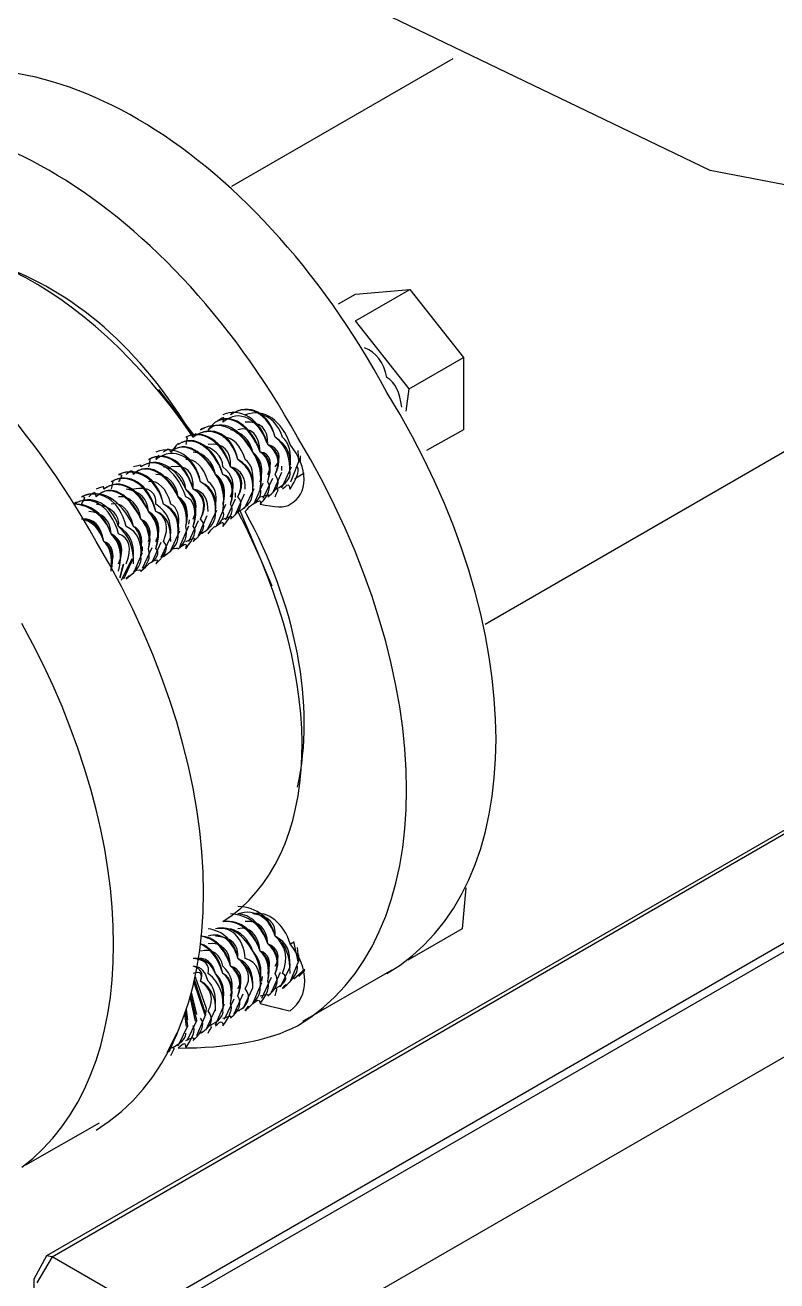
# Model space of a CAD drawing. Header units: inches. Extents: x 0.3 to 33.8, y 15.5 to 37.1.
# Drawn here: x 20.648 to 21.169, y 27.384 to 28.254 of the extents above; entities that cross this region are included whole.
import ezdxf

# ---------------------------------------------------------------- set-up
doc = ezdxf.new("R2010")
doc.units = ezdxf.units.IN
doc.header["$MEASUREMENT"] = 0

# ---------------------------------------------------------------- blocks, each defined once
blk = doc.blocks.new('60298_1')
at = {"transparency": 33554687}
for points in [[(21.91997, 28.18038), (21.66951, 28.11067), (21.39375, 28.10137), (21.12315, 28.15353), (20.89025, 28.26559)], [(20.79162, 28.14269), (20.94499, 28.23099)], [(20.44872, 27.1202), (22.22775, 28.14733)], [(20.9672, 27.83904), (21.41802, 28.09931)], [(20.87734, 28.04922), (20.91504, 28.07091)], [(20.87734, 28.06781), (20.91504, 28.07091)], [(20.91504, 28.07091), (20.95222, 28.02391)], [(20.86547, 28.06109), (20.87734, 28.06781)], [(20.91452, 28.00222), (20.87734, 28.04922)], [(20.87734, 28.04922), (20.87734, 28.04922)], [(20.91452, 28.00222), (20.95222, 28.02391)], [(20.95222, 28.02391), (20.95222, 27.97382)], [(20.76528, 27.97021), (20.74101, 28.00171)], [(20.91246, 27.98673), (20.91452, 28.00222)], [(20.78852, 27.98415), (20.78852, 27.98415)], [(20.79472, 27.98777), (20.79472, 27.98777)], [(20.77561, 27.97692), (20.77561, 27.97692)], [(20.78232, 27.98053), (20.78232, 27.98053)], [(20.7627, 27.96918), (20.7627, 27.96918)], [(20.76941, 27.97279), (20.76941, 27.97279)], [(20.95222, 27.97382), (20.9264, 27.95936)], [(20.74359, 27.95833), (20.74359, 27.95833)], [(20.74979, 27.96194), (20.74979, 27.96194)], [(20.7565, 27.96556), (20.7565, 27.96556)], [(20.83809, 27.9511), (20.83758, 27.95936)], [(20.73068, 27.95058), (20.73068, 27.95058)], [(20.73688, 27.9542), (20.73688, 27.9542)], [(20.83242, 27.93767), (20.83913, 27.95471)], [(20.83293, 27.94955), (20.83293, 27.94955)], [(20.83913, 27.95162), (20.83913, 27.95575)], [(20.71777, 27.94335), (20.71777, 27.94335)], [(20.72397, 27.94697), (20.72397, 27.94697)], [(20.81331, 27.92631), (20.82002, 27.94025)], [(20.82002, 27.92993), (20.82622, 27.94439)], [(20.82002, 27.9418), (20.82002, 27.9418)], [(20.82622, 27.94542), (20.82622, 27.94852)], [(20.82622, 27.93354), (20.83293, 27.948)], [(20.835, 27.93974), (20.84171, 27.94387)], [(20.83913, 27.94129), (20.83913, 27.94129)], [(20.69815, 27.93199), (20.69815, 27.93199)], [(20.70486, 27.93613), (20.70486, 27.93613)], [(20.71106, 27.93974), (20.71106, 27.93974)], [(20.8004, 27.91908), (20.80711, 27.93303)], [(20.80711, 27.9227), (20.81331, 27.93664)], [(20.80711, 27.93457), (20.80711, 27.93457)], [(20.81331, 27.93819), (20.81331, 27.93819)], [(20.82622, 27.93354), (20.82622, 27.93354)], [(20.83242, 27.93767), (20.83242, 27.93767)], [(20.68576, 27.92476), (20.68576, 27.92476)], [(20.69195, 27.92838), (20.69195, 27.92838)], [(20.78749, 27.91134), (20.7942, 27.9258)], [(20.78749, 27.92322), (20.78749, 27.92322)], [(20.7942, 27.92683), (20.7942, 27.92993)], [(20.7942, 27.91495), (20.8004, 27.92941)], [(20.8004, 27.93096), (20.8004, 27.93096)], [(20.80711, 27.9227), (20.80711, 27.9227)], [(20.81331, 27.92631), (20.81331, 27.92631)], [(20.82002, 27.92993), (20.82002, 27.92993)], [(20.76838, 27.90049), (20.77458, 27.91443)], [(20.77458, 27.90411), (20.78129, 27.91805)], [(20.77458, 27.91598), (20.77458, 27.91598)], [(20.78129, 27.90772), (20.78749, 27.92218)], [(20.78129, 27.9196), (20.78129, 27.9196)], [(20.7942, 27.91495), (20.7942, 27.91495)], [(20.81951, 27.86538), (20.7973, 27.91753)], [(20.8004, 27.91908), (20.8004, 27.91908)], [(20.75547, 27.89274), (20.76167, 27.90721)], [(20.76167, 27.90824), (20.76218, 27.91134)], [(20.76167, 27.89636), (20.76838, 27.91082)], [(20.76838, 27.91237), (20.76838, 27.91237)], [(20.78129, 27.90772), (20.78129, 27.90772)], [(20.78749, 27.91134), (20.78749, 27.91134)], [(20.74256, 27.88552), (20.74927, 27.89946)], [(20.74256, 27.89739), (20.74256, 27.89739)], [(20.74876, 27.88913), (20.75547, 27.90359)], [(20.74876, 27.90101), (20.74876, 27.90101)], [(20.75547, 27.90462), (20.75547, 27.90462)], [(20.76838, 27.90049), (20.76838, 27.90049)], [(20.77458, 27.90411), (20.77458, 27.90411)], [(20.72345, 27.88603), (20.72345, 27.88913)], [(20.72345, 27.87416), (20.72965, 27.88861)], [(20.72965, 27.88965), (20.72965, 27.89274)], [(20.72965, 27.87777), (20.73636, 27.89223)], [(20.73636, 27.8819), (20.74256, 27.89584)], [(20.73636, 27.89378), (20.73636, 27.89378)], [(20.74876, 27.88913), (20.74876, 27.88913)], [(20.75547, 27.89274), (20.75547, 27.89274)], [(20.76167, 27.89636), (20.76167, 27.89636)], [(20.71416, 27.87106), (20.71674, 27.88087)], [(20.71416, 27.87157), (20.71622, 27.88035)], [(20.71519, 27.86951), (20.72242, 27.88448)], [(20.71674, 27.87054), (20.72345, 27.885)], [(20.71674, 27.88242), (20.71674, 27.88242)], [(20.73636, 27.8819), (20.73636, 27.8819)], [(20.74256, 27.88552), (20.74256, 27.88552)], [(20.71054, 27.8788), (20.71054, 27.8788)], [(20.71674, 27.87054), (20.71674, 27.87054)], [(20.72345, 27.87416), (20.72345, 27.87416)], [(20.72965, 27.87777), (20.72965, 27.87777)], [(21.37464, 27.80547), (21.36328, 27.80496), (20.66303, 27.40113), (20.65425, 27.38512), (20.65425, 27.23897)], [(20.66717, 27.40061), (21.3669, 27.80496)], [(20.73223, 27.36291), (21.43248, 27.76726)], [(21.42732, 27.75796), (20.74049, 27.36136)], [(20.95377, 27.65623), (20.95119, 27.62783)], [(20.95119, 27.62783), (20.91349, 27.60614)], [(20.83758, 27.60511), (20.83448, 27.61905)], [(20.83809, 27.60562), (20.83706, 27.61492)], [(20.83809, 27.60975), (20.83809, 27.60975)], [(20.83809, 27.60665), (20.83809, 27.60975)], [(20.82519, 27.58755), (20.8319, 27.60149)], [(20.8319, 27.59116), (20.83809, 27.60562)], [(20.8319, 27.60304), (20.8319, 27.60304)], [(20.91246, 27.60562), (20.91246, 27.60562)], [(20.77354, 27.56844), (20.7658, 27.59271)], [(20.77406, 27.57257), (20.76632, 27.59426)], [(20.81228, 27.59168), (20.81279, 27.59478)], [(20.81228, 27.5798), (20.81899, 27.59426)], [(20.81899, 27.58393), (20.82519, 27.59788)], [(20.81899, 27.59581), (20.81899, 27.59581)], [(20.82519, 27.59943), (20.82519, 27.59943)], [(20.83448, 27.59323), (20.84223, 27.59994)], [(20.83809, 27.59478), (20.84223, 27.59891)], [(20.83809, 27.59478), (20.83809, 27.59478)], [(20.84068, 27.56379), (20.90265, 27.59943)], [(20.76735, 27.56844), (20.76373, 27.58393)], [(20.77303, 27.56793), (20.76528, 27.59116)], [(20.79936, 27.57257), (20.80608, 27.58703)], [(20.79936, 27.58445), (20.79936, 27.58445)], [(20.80608, 27.58806), (20.80608, 27.59116)], [(20.80608, 27.57619), (20.81228, 27.59065)], [(20.81899, 27.58393), (20.81899, 27.58393)], [(20.82519, 27.58755), (20.82519, 27.58755)], [(20.8319, 27.59116), (20.8319, 27.59116)], [(20.76632, 27.56379), (20.7627, 27.58083)], [(20.76735, 27.56431), (20.76322, 27.58187)], [(20.78026, 27.56121), (20.78645, 27.57567)], [(20.78645, 27.56534), (20.79317, 27.57929)], [(20.78645, 27.57722), (20.78645, 27.57722)], [(20.79317, 27.56896), (20.79936, 27.5829)], [(20.79317, 27.58083), (20.79317, 27.58083)], [(20.80608, 27.57619), (20.80608, 27.57619)], [(20.81228, 27.5798), (20.81228, 27.5798)], [(20.76012, 27.56018), (20.75908, 27.56896)], [(20.76115, 27.56069), (20.7596, 27.57051)], [(20.76115, 27.56483), (20.76012, 27.57206)], [(20.76735, 27.55398), (20.77354, 27.56844)], [(20.76735, 27.56586), (20.76735, 27.56586)], [(20.77354, 27.56947), (20.77406, 27.57257)], [(20.77354, 27.5576), (20.78026, 27.57206)], [(20.78026, 27.57361), (20.78026, 27.57361)], [(20.79317, 27.56896), (20.79317, 27.56896)], [(20.79936, 27.57257), (20.79936, 27.57257)], [(20.74824, 27.54262), (20.75444, 27.55708)], [(20.75444, 27.54675), (20.76115, 27.56069)], [(20.75444, 27.55708), (20.75444, 27.55708)], [(20.76063, 27.55037), (20.76735, 27.56431)], [(20.76063, 27.56224), (20.76063, 27.56224)], [(20.77354, 27.5576), (20.77354, 27.5576)], [(20.78026, 27.56121), (20.78026, 27.56121)], [(20.78645, 27.56534), (20.78645, 27.56534)], [(20.74669, 27.5421), (20.7534, 27.55553)], [(20.76063, 27.55037), (20.76063, 27.55037)], [(20.76735, 27.55398), (20.76735, 27.55398)], [(20.74824, 27.54262), (20.74824, 27.54262)], [(20.75444, 27.54675), (20.75444, 27.54675)], [(20.6997, 27.49305), (20.64857, 27.46412)], [(20.66717, 27.40061), (20.65632, 27.38254)], [(20.66717, 27.40061), (20.66303, 27.40113)], [(20.73223, 27.36291), (20.66717, 27.40061)], [(20.65425, 27.38512), (20.65425, 27.38512)]]:
    blk.add_lwpolyline(points, dxfattribs=at)
for points, knots in [([(20.89903, 27.59684), (20.99986, 27.65575), (20.99986, 27.83693), (20.89903, 27.99964), (20.80631, 28.17216), (20.64941, 28.26275), (20.54787, 28.2062)], [0, 0, 0, 0, 1, 1, 1, 2, 2, 2, 2]), ([(20.75444, 27.5452), (20.7887, 27.54513), (20.81724, 27.55031), (20.83706, 27.56069), (20.93791, 27.61999), (20.93791, 27.80116), (20.83706, 27.96866), (20.74436, 28.1364), (20.58746, 28.22699), (20.4859, 28.17006), (20.47717, 28.16331), (20.46527, 28.15283), (20.45492, 28.13907)], [0, 0, 0, 0, 1, 1, 1, 2, 2, 2, 3, 3, 3, 4, 4, 4, 4]), ([(20.69763, 27.4884), (20.7967, 27.54938), (20.7967, 27.73056), (20.69763, 27.89636), (20.60338, 28.0654), (20.44693, 28.15603), (20.34648, 28.09776)], [0, 0, 0, 0, 1, 1, 1, 2, 2, 2, 2]), ([(20.90936, 27.98931), (20.90787, 27.99961), (20.90492, 28.00659), (20.89903, 28.00997), (20.89681, 28.02063), (20.89153, 28.02738), (20.88354, 28.03063)], [0, 0, 0, 0, 1, 1, 1, 2, 2, 2, 2]), ([(20.82157, 27.94284), (20.82656, 27.95128), (20.82423, 27.95916), (20.81641, 27.96349), (20.81142, 27.98134), (20.79741, 27.98943), (20.78542, 27.98415)], [0, 0, 0, 0, 1, 1, 1, 2, 2, 2, 2]), ([(20.8319, 27.948), (20.83299, 27.95499), (20.83066, 27.96287), (20.82157, 27.96866), (20.81785, 27.98506), (20.80385, 27.99315), (20.79059, 27.98415)], [0, 0, 0, 0, 1, 1, 1, 2, 2, 2, 2]), ([(20.8319, 27.94284), (20.83219, 27.95453), (20.82986, 27.96241), (20.82157, 27.96866), (20.81705, 27.98459), (20.80304, 27.99268), (20.79059, 27.98415), (20.79345, 27.98715), (20.7926, 27.98645), (20.79059, 27.98415)], [0, 0, 0, 0, 1, 1, 1, 2, 2, 2, 3, 3, 3, 3]), ([(20.81124, 27.92218), (20.82089, 27.92054), (20.82882, 27.91919), (20.8319, 27.92218), (20.84486, 27.92846), (20.84486, 27.94787), (20.8319, 27.96349), (20.82652, 27.97964), (20.81438, 27.98904), (20.80091, 27.98415)], [0, 0, 0, 0, 1, 1, 1, 2, 2, 2, 3, 3, 3, 3]), ([(20.8319, 27.948), (20.83313, 27.95804), (20.83116, 27.96468), (20.82673, 27.96866), (20.82354, 27.97788), (20.81775, 27.98348), (20.81124, 27.98415)], [0, 0, 0, 0, 1, 1, 1, 2, 2, 2, 2]), ([(20.81124, 27.93251), (20.81288, 27.94338), (20.81055, 27.95126), (20.80608, 27.95833), (20.79774, 27.97344), (20.78373, 27.98153), (20.76993, 27.97382), (20.77415, 27.976), (20.77329, 27.97531), (20.76993, 27.97382)], [0, 0, 0, 0, 1, 1, 1, 2, 2, 2, 3, 3, 3, 3]), ([(20.81641, 27.93767), (20.81932, 27.94709), (20.81698, 27.95497), (20.81124, 27.95833), (20.80418, 27.97716), (20.79017, 27.98525), (20.78026, 27.97899), (20.78058, 27.97971), (20.77973, 27.97902), (20.77509, 27.97382)], [0, 0, 0, 0, 1, 1, 1, 2, 2, 2, 3, 3, 3, 3]), ([(20.81124, 27.93251), (20.81368, 27.94384), (20.81135, 27.95172), (20.80608, 27.95833), (20.79854, 27.97391), (20.78454, 27.982), (20.77509, 27.97382)], [0, 0, 0, 0, 1, 1, 1, 2, 2, 2, 2]), ([(20.82157, 27.94284), (20.82575, 27.95081), (20.82342, 27.95869), (20.81641, 27.96349), (20.81061, 27.98087), (20.7966, 27.98896), (20.78542, 27.97899), (20.78702, 27.98343), (20.78616, 27.98274), (20.78026, 27.97899)], [0, 0, 0, 0, 1, 1, 1, 2, 2, 2, 3, 3, 3, 3]), ([(20.81641, 27.93767), (20.82012, 27.94756), (20.81779, 27.95544), (20.81124, 27.95833), (20.80498, 27.97762), (20.79097, 27.98571), (20.78026, 27.97899)], [0, 0, 0, 0, 1, 1, 1, 2, 2, 2, 2]), ([(20.82157, 27.948), (20.82669, 27.95432), (20.82473, 27.96096), (20.81641, 27.96349), (20.8171, 27.97416), (20.81131, 27.97977), (20.80091, 27.97899)], [0, 0, 0, 0, 1, 1, 1, 2, 2, 2, 2]), ([(20.79059, 27.92218), (20.79438, 27.93269), (20.79204, 27.94057), (20.78542, 27.94284), (20.77924, 27.96276), (20.76523, 27.97085), (20.75444, 27.96349)], [0, 0, 0, 0, 1, 1, 1, 2, 2, 2, 2]), ([(20.79575, 27.92734), (20.80081, 27.93641), (20.79848, 27.94429), (20.79059, 27.948), (20.78567, 27.96647), (20.77166, 27.97457), (20.7596, 27.96866)], [0, 0, 0, 0, 1, 1, 1, 2, 2, 2, 2]), ([(20.79575, 27.92734), (20.80001, 27.93595), (20.79768, 27.94383), (20.79059, 27.948), (20.78487, 27.96601), (20.77086, 27.9741), (20.7596, 27.96866), (20.76127, 27.96857), (20.76042, 27.96787), (20.7596, 27.96349)], [0, 0, 0, 0, 1, 1, 1, 2, 2, 2, 3, 3, 3, 3]), ([(20.80608, 27.93251), (20.80725, 27.94013), (20.80492, 27.94801), (20.79575, 27.95316), (20.79211, 27.97019), (20.7781, 27.97828), (20.76477, 27.96866)], [0, 0, 0, 0, 1, 1, 1, 2, 2, 2, 2]), ([(20.80608, 27.93251), (20.80644, 27.93966), (20.80411, 27.94754), (20.79575, 27.95316), (20.7913, 27.96973), (20.77729, 27.97781), (20.76477, 27.96866), (20.76771, 27.97228), (20.76685, 27.97159), (20.76477, 27.96866)], [0, 0, 0, 0, 1, 1, 1, 2, 2, 2, 3, 3, 3, 3]), ([(20.80608, 27.93251), (20.80738, 27.94317), (20.80542, 27.94981), (20.80091, 27.95316), (20.7978, 27.96301), (20.792, 27.96862), (20.78542, 27.96866)], [0, 0, 0, 0, 1, 1, 1, 2, 2, 2, 2]), ([(20.81124, 27.93767), (20.81382, 27.94689), (20.81185, 27.95353), (20.80608, 27.95833), (20.80423, 27.96673), (20.79844, 27.97233), (20.79059, 27.97382)], [0, 0, 0, 0, 1, 1, 1, 2, 2, 2, 2]), ([(20.81641, 27.94284), (20.82026, 27.95061), (20.81829, 27.95725), (20.81124, 27.95833), (20.81067, 27.97044), (20.80488, 27.97605), (20.79575, 27.97382)], [0, 0, 0, 0, 1, 1, 1, 2, 2, 2, 2]), ([(20.78026, 27.91702), (20.7815, 27.92526), (20.77917, 27.93314), (20.76993, 27.93767), (20.76636, 27.95533), (20.75235, 27.96342), (20.73895, 27.95833)], [0, 0, 0, 0, 1, 1, 1, 2, 2, 2, 2]), ([(20.78542, 27.91702), (20.78713, 27.92852), (20.7848, 27.9364), (20.78026, 27.94284), (20.772, 27.95858), (20.75799, 27.96666), (20.74927, 27.95833), (20.7484, 27.96113), (20.74754, 27.96044), (20.74411, 27.95833)], [0, 0, 0, 0, 1, 1, 1, 2, 2, 2, 3, 3, 3, 3]), ([(20.79059, 27.92218), (20.79357, 27.93223), (20.79124, 27.94011), (20.78542, 27.94284), (20.77843, 27.9623), (20.76442, 27.97038), (20.75444, 27.96349), (20.75484, 27.96485), (20.75398, 27.96416), (20.74927, 27.95833)], [0, 0, 0, 0, 1, 1, 1, 2, 2, 2, 3, 3, 3, 3]), ([(20.78542, 27.92218), (20.78794, 27.92898), (20.78561, 27.93686), (20.78026, 27.94284), (20.7728, 27.95904), (20.75879, 27.96713), (20.74927, 27.95833)], [0, 0, 0, 0, 1, 1, 1, 2, 2, 2, 2]), ([(20.78542, 27.92218), (20.78807, 27.93203), (20.78611, 27.93867), (20.78026, 27.94284), (20.77849, 27.95187), (20.77269, 27.95747), (20.76477, 27.95833)], [0, 0, 0, 0, 1, 1, 1, 2, 2, 2, 2]), ([(20.79059, 27.92734), (20.79451, 27.93574), (20.79254, 27.94238), (20.78542, 27.948), (20.78492, 27.95558), (20.77913, 27.96118), (20.76993, 27.96349)], [0, 0, 0, 0, 1, 1, 1, 2, 2, 2, 2]), ([(20.80091, 27.93251), (20.80095, 27.93946), (20.79898, 27.9461), (20.79059, 27.948), (20.79136, 27.9593), (20.78557, 27.9649), (20.77509, 27.96349)], [0, 0, 0, 0, 1, 1, 1, 2, 2, 2, 2]), ([(20.76477, 27.90669), (20.76783, 27.91737), (20.76549, 27.92524), (20.7596, 27.92734), (20.75268, 27.94743), (20.73868, 27.95552), (20.72862, 27.948), (20.72909, 27.94998), (20.72823, 27.94929), (20.72345, 27.948)], [0, 0, 0, 0, 1, 1, 1, 2, 2, 2, 3, 3, 3, 3]), ([(20.76477, 27.90669), (20.76863, 27.91783), (20.7663, 27.92571), (20.7596, 27.93251), (20.75349, 27.94789), (20.73948, 27.95598), (20.72862, 27.948)], [0, 0, 0, 0, 1, 1, 1, 2, 2, 2, 2]), ([(20.76993, 27.91185), (20.77426, 27.92108), (20.77193, 27.92896), (20.76477, 27.93251), (20.75912, 27.95115), (20.74511, 27.95923), (20.73378, 27.95316), (20.73553, 27.9537), (20.73467, 27.95301), (20.73378, 27.948)], [0, 0, 0, 0, 1, 1, 1, 2, 2, 2, 3, 3, 3, 3]), ([(20.76993, 27.91185), (20.77506, 27.92155), (20.77273, 27.92943), (20.76477, 27.93251), (20.75993, 27.95161), (20.74592, 27.9597), (20.73378, 27.95316)], [0, 0, 0, 0, 1, 1, 1, 2, 2, 2, 2]), ([(20.78026, 27.91702), (20.7807, 27.9248), (20.77837, 27.93268), (20.76993, 27.93767), (20.76556, 27.95486), (20.75155, 27.96295), (20.73895, 27.95316), (20.74196, 27.95742), (20.74111, 27.95673), (20.73895, 27.95316)], [0, 0, 0, 0, 1, 1, 1, 2, 2, 2, 3, 3, 3, 3]), ([(20.78026, 27.92218), (20.78164, 27.92831), (20.77967, 27.93495), (20.77509, 27.93767), (20.77205, 27.94815), (20.76626, 27.95375), (20.7596, 27.95316)], [0, 0, 0, 0, 1, 1, 1, 2, 2, 2, 2]), ([(20.74927, 27.89636), (20.74932, 27.90668), (20.74699, 27.91456), (20.73895, 27.91702), (20.73418, 27.93675), (20.72017, 27.94484), (20.70796, 27.93767)], [0, 0, 0, 0, 1, 1, 1, 2, 2, 2, 2]), ([(20.75444, 27.90153), (20.75576, 27.9104), (20.75342, 27.91828), (20.74411, 27.92218), (20.74062, 27.94046), (20.72661, 27.94855), (20.71312, 27.94284)], [0, 0, 0, 0, 1, 1, 1, 2, 2, 2, 2]), ([(20.75444, 27.90153), (20.75495, 27.90993), (20.75262, 27.91781), (20.74411, 27.92218), (20.73981, 27.94), (20.7258, 27.94808), (20.71312, 27.94284), (20.71622, 27.94255), (20.71536, 27.94186), (20.71312, 27.93767)], [0, 0, 0, 0, 1, 1, 1, 2, 2, 2, 3, 3, 3, 3]), ([(20.7596, 27.90669), (20.76139, 27.91365), (20.75906, 27.92153), (20.75444, 27.92734), (20.74625, 27.94371), (20.73224, 27.9518), (20.72345, 27.94284), (20.72265, 27.94627), (20.7218, 27.94558), (20.71829, 27.94284)], [0, 0, 0, 0, 1, 1, 1, 2, 2, 2, 3, 3, 3, 3]), ([(20.7596, 27.90669), (20.76219, 27.91411), (20.75986, 27.92199), (20.75444, 27.92734), (20.74705, 27.94418), (20.73304, 27.95227), (20.72345, 27.94284)], [0, 0, 0, 0, 1, 1, 1, 2, 2, 2, 2]), ([(20.7596, 27.90669), (20.76233, 27.91716), (20.76036, 27.9238), (20.75444, 27.92734), (20.75274, 27.937), (20.74695, 27.9426), (20.73895, 27.94284)], [0, 0, 0, 0, 1, 1, 1, 2, 2, 2, 2]), ([(20.76477, 27.91185), (20.76876, 27.92088), (20.7668, 27.92751), (20.7596, 27.93251), (20.75918, 27.94072), (20.75338, 27.94632), (20.74411, 27.948)], [0, 0, 0, 0, 1, 1, 1, 2, 2, 2, 2]), ([(20.77509, 27.91702), (20.7752, 27.92459), (20.77324, 27.93123), (20.76477, 27.93251), (20.76561, 27.94443), (20.75982, 27.95004), (20.74927, 27.948)], [0, 0, 0, 0, 1, 1, 1, 2, 2, 2, 2]), ([(20.81124, 27.92734), (20.81728, 27.92884), (20.81831, 27.92923), (20.81641, 27.92734), (20.82338, 27.93216), (20.82571, 27.93728), (20.82157, 27.94284)], [0, 0, 0, 0, 1, 1, 1, 2, 2, 2, 2]), ([(20.82157, 27.92734), (20.82372, 27.93255), (20.82475, 27.93295), (20.82157, 27.93251), (20.82982, 27.93588), (20.83215, 27.941), (20.8319, 27.94284)], [0, 0, 0, 0, 1, 1, 1, 2, 2, 2, 2]), ([(20.82673, 27.93251), (20.83015, 27.93627), (20.83118, 27.93666), (20.8319, 27.93251), (20.83626, 27.93959), (20.83859, 27.94471), (20.83706, 27.948)], [0, 0, 0, 0, 1, 1, 1, 2, 2, 2, 2]), ([(20.73378, 27.8912), (20.73564, 27.89879), (20.73331, 27.90666), (20.72862, 27.91185), (20.7205, 27.92885), (20.70649, 27.93694), (20.69763, 27.92734), (20.69691, 27.93141), (20.69605, 27.93071), (20.69247, 27.92734)], [0, 0, 0, 0, 1, 1, 1, 2, 2, 2, 3, 3, 3, 3]), ([(20.73895, 27.8912), (20.74208, 27.9025), (20.73975, 27.91038), (20.73378, 27.91702), (20.72694, 27.93256), (20.71293, 27.94065), (20.7028, 27.93251), (20.70335, 27.93512), (20.70249, 27.93443), (20.69763, 27.93251)], [0, 0, 0, 0, 1, 1, 1, 2, 2, 2, 3, 3, 3, 3]), ([(20.73378, 27.8912), (20.73645, 27.89925), (20.73411, 27.90713), (20.72862, 27.91185), (20.72131, 27.92931), (20.7073, 27.9374), (20.69763, 27.92734)], [0, 0, 0, 0, 1, 1, 1, 2, 2, 2, 2]), ([(20.73895, 27.8912), (20.74288, 27.90297), (20.74055, 27.91085), (20.73378, 27.91702), (20.72774, 27.93303), (20.71374, 27.94112), (20.7028, 27.93251)], [0, 0, 0, 0, 1, 1, 1, 2, 2, 2, 2]), ([(20.74411, 27.89636), (20.74852, 27.90622), (20.74618, 27.9141), (20.73895, 27.91702), (20.73337, 27.93628), (20.71937, 27.94437), (20.70796, 27.93767), (20.70978, 27.93884), (20.70893, 27.93815), (20.70796, 27.93251)], [0, 0, 0, 0, 1, 1, 1, 2, 2, 2, 3, 3, 3, 3]), ([(20.73895, 27.89636), (20.74302, 27.90601), (20.74105, 27.91265), (20.73378, 27.91702), (20.73343, 27.92585), (20.72764, 27.93146), (20.71829, 27.93251)], [0, 0, 0, 0, 1, 1, 1, 2, 2, 2, 2]), ([(20.74927, 27.90153), (20.74945, 27.90973), (20.74749, 27.91637), (20.73895, 27.92218), (20.73987, 27.92957), (20.73408, 27.93517), (20.72345, 27.93251)], [0, 0, 0, 0, 1, 1, 1, 2, 2, 2, 2]), ([(20.75444, 27.90669), (20.75589, 27.91344), (20.75392, 27.92008), (20.74927, 27.92218), (20.7463, 27.93328), (20.74051, 27.93889), (20.73378, 27.93767)], [0, 0, 0, 0, 1, 1, 1, 2, 2, 2, 2]), ([(20.79575, 27.91702), (20.79797, 27.91769), (20.799, 27.91809), (20.79575, 27.91702), (20.80408, 27.92101), (20.80641, 27.92613), (20.80608, 27.93251)], [0, 0, 0, 0, 1, 1, 1, 2, 2, 2, 2]), ([(20.80091, 27.91702), (20.80441, 27.9214), (20.80544, 27.9218), (20.80608, 27.92218), (20.81051, 27.92473), (20.81284, 27.92985), (20.81124, 27.93251)], [0, 0, 0, 0, 1, 1, 1, 2, 2, 2, 2]), ([(20.80608, 27.92218), (20.81084, 27.92512), (20.81187, 27.92552), (20.81124, 27.92218), (20.81695, 27.92845), (20.81928, 27.93357), (20.81641, 27.93767)], [0, 0, 0, 0, 1, 1, 1, 2, 2, 2, 2]), ([(20.71829, 27.88087), (20.72277, 27.89135), (20.72044, 27.89923), (20.71312, 27.90153), (20.70763, 27.92142), (20.69362, 27.9295), (20.68214, 27.92218), (20.6847, 27.92436), (20.68442, 27.92417), (20.68214, 27.92218)], [0, 0, 0, 0, 1, 1, 1, 2, 2, 2, 3, 3, 3, 3]), ([(20.72345, 27.88087), (20.72357, 27.89182), (20.72124, 27.8997), (20.71312, 27.90669), (20.70843, 27.92188), (20.69443, 27.92997), (20.68214, 27.92218)], [0, 0, 0, 0, 1, 1, 1, 2, 2, 2, 2]), ([(20.72862, 27.88603), (20.73001, 27.89553), (20.72768, 27.90341), (20.72345, 27.90669), (20.71487, 27.9256), (20.70086, 27.93369), (20.68731, 27.92734)], [0, 0, 0, 0, 1, 1, 1, 2, 2, 2, 2]), ([(20.72862, 27.88603), (20.72921, 27.89507), (20.72687, 27.90295), (20.71829, 27.90669), (20.71407, 27.92513), (20.70006, 27.93322), (20.68731, 27.92734), (20.69047, 27.92769), (20.68961, 27.927), (20.68731, 27.92218)], [0, 0, 0, 0, 1, 1, 1, 2, 2, 2, 3, 3, 3, 3]), ([(20.73378, 27.89636), (20.73658, 27.90229), (20.73462, 27.90893), (20.72862, 27.91185), (20.72699, 27.92214), (20.7212, 27.92774), (20.71312, 27.92734)], [0, 0, 0, 0, 1, 1, 1, 2, 2, 2, 2]), ([(20.78542, 27.91185), (20.79154, 27.91397), (20.79256, 27.91437), (20.79059, 27.91185), (20.79764, 27.9173), (20.79997, 27.92242), (20.79575, 27.92734)], [0, 0, 0, 0, 1, 1, 1, 2, 2, 2, 2]), ([(20.71312, 27.88087), (20.71714, 27.8881), (20.71481, 27.89598), (20.70796, 27.90153), (20.70386, 27.91493), (20.6935, 27.92282), (20.68214, 27.92218)], [0, 0, 0, 0, 1, 1, 1, 2, 2, 2, 2]), ([(20.71312, 27.8757), (20.71633, 27.88764), (20.714, 27.89552), (20.70796, 27.90153), (20.70338, 27.9139), (20.69363, 27.92165), (20.68214, 27.92218)], [0, 0, 0, 0, 1, 1, 1, 2, 2, 2, 2]), ([(20.71312, 27.88087), (20.71727, 27.89114), (20.7153, 27.89779), (20.70796, 27.90153), (20.70768, 27.91099), (20.70189, 27.91659), (20.69247, 27.91702)], [0, 0, 0, 0, 1, 1, 1, 2, 2, 2, 2]), ([(20.72345, 27.88603), (20.72371, 27.89486), (20.72174, 27.9015), (20.71312, 27.90669), (20.71412, 27.9147), (20.70833, 27.92031), (20.69763, 27.92218)], [0, 0, 0, 0, 1, 1, 1, 2, 2, 2, 2]), ([(20.72862, 27.8912), (20.73014, 27.89858), (20.72818, 27.90522), (20.72345, 27.90669), (20.72056, 27.91842), (20.71476, 27.92402), (20.70796, 27.92218)], [0, 0, 0, 0, 1, 1, 1, 2, 2, 2, 2]), ([(20.76993, 27.90153), (20.77222, 27.90283), (20.77325, 27.90322), (20.76993, 27.90153), (20.77833, 27.90615), (20.78066, 27.91127), (20.78026, 27.91702)], [0, 0, 0, 0, 1, 1, 1, 2, 2, 2, 2]), ([(20.77509, 27.90153), (20.77866, 27.90654), (20.77969, 27.90694), (20.78026, 27.90669), (20.78477, 27.90986), (20.7871, 27.91499), (20.78542, 27.91702)], [0, 0, 0, 0, 1, 1, 1, 2, 2, 2, 2]), ([(20.78026, 27.90669), (20.7851, 27.91026), (20.78613, 27.91066), (20.78542, 27.90669), (20.7912, 27.91358), (20.79353, 27.9187), (20.79059, 27.92218)], [0, 0, 0, 0, 1, 1, 1, 2, 2, 2, 2]), ([(20.70796, 27.88087), (20.71084, 27.88743), (20.70887, 27.89407), (20.7028, 27.89636), (20.70125, 27.90727), (20.69546, 27.91288), (20.68731, 27.91185)], [0, 0, 0, 0, 1, 1, 1, 2, 2, 2, 2]), ([(20.70796, 27.8757), (20.70907, 27.88655), (20.70685, 27.89303), (20.7028, 27.89636), (20.69997, 27.90495), (20.69552, 27.91007), (20.68731, 27.91185)], [0, 0, 0, 0, 1, 1, 1, 2, 2, 2, 2]), ([(20.70796, 27.8757), (20.71043, 27.8853), (20.70812, 27.8927), (20.7028, 27.89636), (20.70031, 27.90621), (20.69512, 27.91187), (20.68731, 27.91185)], [0, 0, 0, 0, 1, 1, 1, 2, 2, 2, 2]), ([(20.74927, 27.8912), (20.75292, 27.89168), (20.75394, 27.89207), (20.75444, 27.8912), (20.75902, 27.895), (20.76135, 27.90012), (20.7596, 27.90669)], [0, 0, 0, 0, 1, 1, 1, 2, 2, 2, 2]), ([(20.75444, 27.8912), (20.75935, 27.89539), (20.76038, 27.89579), (20.7596, 27.8912), (20.76546, 27.89872), (20.76779, 27.90384), (20.76477, 27.90669)], [0, 0, 0, 0, 1, 1, 1, 2, 2, 2, 2]), ([(20.7596, 27.89636), (20.76579, 27.89911), (20.76682, 27.89951), (20.76477, 27.89636), (20.77189, 27.90243), (20.77422, 27.90755), (20.76993, 27.91185)], [0, 0, 0, 0, 1, 1, 1, 2, 2, 2, 2]), ([(20.74411, 27.88603), (20.74648, 27.88796), (20.74751, 27.88836), (20.74411, 27.88603), (20.75258, 27.89128), (20.75491, 27.89641), (20.75444, 27.90153)], [0, 0, 0, 0, 1, 1, 1, 2, 2, 2, 2]), ([(20.72345, 27.8757), (20.72717, 27.87681), (20.7282, 27.87721), (20.72862, 27.8757), (20.73327, 27.88014), (20.7356, 27.88526), (20.73378, 27.8912)], [0, 0, 0, 0, 1, 1, 1, 2, 2, 2, 2]), ([(20.72862, 27.8757), (20.73361, 27.88053), (20.73463, 27.88092), (20.73378, 27.88087), (20.73971, 27.88385), (20.74204, 27.88897), (20.73895, 27.8912)], [0, 0, 0, 0, 1, 1, 1, 2, 2, 2, 2]), ([(20.73378, 27.88087), (20.74004, 27.88424), (20.74107, 27.88464), (20.73895, 27.88087), (20.74615, 27.88757), (20.74848, 27.89269), (20.74411, 27.89636)], [0, 0, 0, 0, 1, 1, 1, 2, 2, 2, 2]), ([(20.71829, 27.87054), (20.72073, 27.8731), (20.72176, 27.87349), (20.71829, 27.87054), (20.72684, 27.87642), (20.72917, 27.88154), (20.72862, 27.88603)], [0, 0, 0, 0, 1, 1, 1, 2, 2, 2, 2]), ([(20.82157, 27.59684), (20.82475, 27.60454), (20.82242, 27.61242), (20.81641, 27.6175), (20.81221, 27.6301), (20.80323, 27.63762), (20.79059, 27.63816)], [0, 0, 0, 0, 1, 1, 1, 2, 2, 2, 2]), ([(20.8319, 27.59684), (20.83199, 27.60872), (20.82966, 27.6166), (20.82157, 27.62266), (20.81894, 27.63516), (20.809, 27.64295), (20.79575, 27.64332)], [0, 0, 0, 0, 1, 1, 1, 2, 2, 2, 2]), ([(20.82673, 27.59684), (20.83119, 27.60825), (20.82885, 27.61613), (20.82157, 27.62266), (20.81821, 27.63457), (20.8084, 27.64233), (20.79575, 27.63816)], [0, 0, 0, 0, 1, 1, 1, 2, 2, 2, 2]), ([(20.82157, 27.59684), (20.82555, 27.605), (20.82322, 27.61288), (20.81641, 27.6175), (20.81297, 27.63064), (20.80391, 27.63818), (20.79575, 27.63816)], [0, 0, 0, 0, 1, 1, 1, 2, 2, 2, 2]), ([(20.8319, 27.60201), (20.83212, 27.61176), (20.83016, 27.6184), (20.82157, 27.62266), (20.82254, 27.6316), (20.81675, 27.63721), (20.80608, 27.63816)], [0, 0, 0, 0, 1, 1, 1, 2, 2, 2, 2]), ([(20.80608, 27.58652), (20.80624, 27.59385), (20.80391, 27.60173), (20.79575, 27.60717), (20.7938, 27.61925), (20.785, 27.62672), (20.77509, 27.62783)], [0, 0, 0, 0, 1, 1, 1, 2, 2, 2, 2]), ([(20.81124, 27.58652), (20.81268, 27.59757), (20.81035, 27.60545), (20.80608, 27.61234), (20.80024, 27.62297), (20.79143, 27.63043), (20.78026, 27.62783)], [0, 0, 0, 0, 1, 1, 1, 2, 2, 2, 2]), ([(20.81124, 27.58652), (20.81188, 27.5971), (20.80955, 27.60498), (20.80091, 27.60717), (20.79943, 27.6225), (20.79063, 27.62997), (20.78026, 27.62783)], [0, 0, 0, 0, 1, 1, 1, 2, 2, 2, 2]), ([(20.81641, 27.59168), (20.81912, 27.60128), (20.81679, 27.60916), (20.81124, 27.61234), (20.80667, 27.62668), (20.79787, 27.63415), (20.78542, 27.63299)], [0, 0, 0, 0, 1, 1, 1, 2, 2, 2, 2]), ([(20.81641, 27.59168), (20.81831, 27.60082), (20.81598, 27.6087), (20.81124, 27.61234), (20.80587, 27.62622), (20.79706, 27.63368), (20.78542, 27.63299)], [0, 0, 0, 0, 1, 1, 1, 2, 2, 2, 2]), ([(20.81124, 27.59168), (20.81282, 27.60062), (20.81085, 27.60725), (20.80608, 27.61234), (20.80323, 27.62045), (20.79744, 27.62606), (20.79059, 27.62783)], [0, 0, 0, 0, 1, 1, 1, 2, 2, 2, 2]), ([(20.81641, 27.59684), (20.81925, 27.60433), (20.81729, 27.61097), (20.81124, 27.61234), (20.80966, 27.62417), (20.80387, 27.62977), (20.79575, 27.62783)], [0, 0, 0, 0, 1, 1, 1, 2, 2, 2, 2]), ([(20.82157, 27.60201), (20.82569, 27.60805), (20.82372, 27.61468), (20.81641, 27.6175), (20.8161, 27.62788), (20.81031, 27.63349), (20.80091, 27.63299)], [0, 0, 0, 0, 1, 1, 1, 2, 2, 2, 2]), ([(20.79575, 27.58135), (20.799, 27.58967), (20.79667, 27.59755), (20.79059, 27.60201), (20.78689, 27.61449), (20.77871, 27.62173), (20.76993, 27.62266)], [0, 0, 0, 0, 1, 1, 1, 2, 2, 2, 2]), ([(20.79575, 27.58135), (20.79981, 27.59014), (20.79748, 27.59802), (20.79059, 27.60201), (20.7875, 27.61529), (20.77896, 27.62267), (20.76993, 27.62266)], [0, 0, 0, 0, 1, 1, 1, 2, 2, 2, 2]), ([(20.80091, 27.58652), (20.80544, 27.59339), (20.80311, 27.60127), (20.79575, 27.60717), (20.79299, 27.61879), (20.78419, 27.62625), (20.77509, 27.62266)], [0, 0, 0, 0, 1, 1, 1, 2, 2, 2, 2]), ([(20.80608, 27.58652), (20.80638, 27.5969), (20.80441, 27.60354), (20.79575, 27.60717), (20.79679, 27.61673), (20.791, 27.62234), (20.78026, 27.62266)], [0, 0, 0, 0, 1, 1, 1, 2, 2, 2, 2]), ([(20.81124, 27.57619), (20.82058, 27.57346), (20.8292, 27.57168), (20.8319, 27.57102), (20.84563, 27.58116), (20.84563, 27.60058), (20.8319, 27.6175), (20.83525, 27.61856), (20.83523, 27.61859), (20.8319, 27.6175)], [0, 0, 0, 0, 1, 1, 1, 2, 2, 2, 3, 3, 3, 3]), ([(20.79059, 27.57619), (20.79257, 27.58596), (20.79023, 27.59384), (20.78542, 27.59684), (20.7819, 27.60827), (20.77625, 27.61422), (20.76993, 27.6175)], [0, 0, 0, 0, 1, 1, 1, 2, 2, 2, 2]), ([(20.79059, 27.57619), (20.79337, 27.58642), (20.79104, 27.5943), (20.78542, 27.59684), (20.78254, 27.60903), (20.7766, 27.61516), (20.76993, 27.6175)], [0, 0, 0, 0, 1, 1, 1, 2, 2, 2, 2]), ([(20.79059, 27.58135), (20.79351, 27.58947), (20.79154, 27.5961), (20.78542, 27.60201), (20.78392, 27.6093), (20.77813, 27.61491), (20.76993, 27.61234)], [0, 0, 0, 0, 1, 1, 1, 2, 2, 2, 2]), ([(20.79575, 27.58652), (20.79994, 27.59318), (20.79798, 27.59982), (20.79059, 27.60201), (20.79036, 27.61302), (20.78456, 27.61863), (20.77509, 27.6175)], [0, 0, 0, 0, 1, 1, 1, 2, 2, 2, 2]), ([(20.78542, 27.57619), (20.78707, 27.58575), (20.7851, 27.59239), (20.78026, 27.59684), (20.77838, 27.60404), (20.7741, 27.60873), (20.76477, 27.60717)], [0, 0, 0, 0, 1, 1, 1, 2, 2, 2, 2]), ([(20.78542, 27.57102), (20.78694, 27.5827), (20.7846, 27.59058), (20.78026, 27.59684), (20.77743, 27.60301), (20.77363, 27.6076), (20.76477, 27.60717)], [0, 0, 0, 0, 1, 1, 1, 2, 2, 2, 2]), ([(20.78542, 27.57102), (20.78613, 27.58224), (20.7838, 27.59012), (20.77509, 27.59684), (20.77679, 27.60226), (20.77322, 27.60664), (20.76477, 27.60717)], [0, 0, 0, 0, 1, 1, 1, 2, 2, 2, 2]), ([(20.78026, 27.57102), (20.7805, 27.57899), (20.77817, 27.58687), (20.76993, 27.59168), (20.77226, 27.59709), (20.77025, 27.59991), (20.76477, 27.60201)], [0, 0, 0, 0, 1, 1, 1, 2, 2, 2, 2]), ([(20.78026, 27.57619), (20.78063, 27.58204), (20.77867, 27.58867), (20.77509, 27.59168), (20.77322, 27.59812), (20.77087, 27.60119), (20.76477, 27.60201)], [0, 0, 0, 0, 1, 1, 1, 2, 2, 2, 2]), ([(20.82673, 27.58652), (20.82915, 27.59), (20.83018, 27.59039), (20.82673, 27.58652), (20.83526, 27.59332), (20.83759, 27.59844), (20.83706, 27.60201)], [0, 0, 0, 0, 1, 1, 1, 2, 2, 2, 2]), ([(20.77509, 27.57102), (20.7797, 27.57852), (20.77736, 27.5864), (20.76993, 27.59168), (20.77162, 27.59636), (20.7698, 27.59894), (20.76477, 27.59684)], [0, 0, 0, 0, 1, 1, 1, 2, 2, 2, 2]), ([(20.81124, 27.58135), (20.81628, 27.58256), (20.81731, 27.58296), (20.81641, 27.58135), (20.82238, 27.58589), (20.82471, 27.59101), (20.82157, 27.59684)], [0, 0, 0, 0, 1, 1, 1, 2, 2, 2, 2]), ([(20.82157, 27.58135), (20.82271, 27.58628), (20.82374, 27.58667), (20.82157, 27.58652), (20.82882, 27.5896), (20.83115, 27.59472), (20.82673, 27.59684)], [0, 0, 0, 0, 1, 1, 1, 2, 2, 2, 2]), ([(20.79575, 27.57102), (20.79697, 27.57141), (20.798, 27.57181), (20.79575, 27.57102), (20.80307, 27.57474), (20.8054, 27.57986), (20.80091, 27.58652)], [0, 0, 0, 0, 1, 1, 1, 2, 2, 2, 2]), ([(20.80091, 27.57102), (20.8034, 27.57513), (20.80443, 27.57552), (20.80091, 27.57102), (20.80951, 27.57846), (20.81184, 27.58357), (20.81124, 27.58652)], [0, 0, 0, 0, 1, 1, 1, 2, 2, 2, 2]), ([(20.80608, 27.57619), (20.80984, 27.57884), (20.81087, 27.57924), (20.81124, 27.57619), (20.81594, 27.58217), (20.81827, 27.58729), (20.81641, 27.59168)], [0, 0, 0, 0, 1, 1, 1, 2, 2, 2, 2]), ([(20.78026, 27.56069), (20.78409, 27.56398), (20.78512, 27.56438), (20.78542, 27.56069), (20.7902, 27.56731), (20.79253, 27.57243), (20.79059, 27.57619)], [0, 0, 0, 0, 1, 1, 1, 2, 2, 2, 2]), ([(20.78542, 27.56586), (20.79053, 27.5677), (20.79156, 27.56809), (20.79059, 27.56586), (20.79664, 27.57102), (20.79897, 27.57614), (20.79575, 27.58135)], [0, 0, 0, 0, 1, 1, 1, 2, 2, 2, 2]), ([(20.7596, 27.55037), (20.76479, 27.55283), (20.76581, 27.55323), (20.76477, 27.55037), (20.77089, 27.55616), (20.77322, 27.56128), (20.76993, 27.56586)], [0, 0, 0, 0, 1, 1, 1, 2, 2, 2, 2]), ([(20.76993, 27.55553), (20.77122, 27.55655), (20.77225, 27.55695), (20.76993, 27.55553), (20.77733, 27.55987), (20.77966, 27.56499), (20.77509, 27.57102)], [0, 0, 0, 0, 1, 1, 1, 2, 2, 2, 2]), ([(20.77509, 27.55553), (20.77766, 27.56026), (20.77869, 27.56066), (20.77509, 27.56069), (20.78376, 27.56359), (20.78609, 27.56871), (20.78542, 27.57102)], [0, 0, 0, 0, 1, 1, 1, 2, 2, 2, 2]), ([(20.75444, 27.5452), (20.75835, 27.54912), (20.75938, 27.54951), (20.7596, 27.5452), (20.76445, 27.55244), (20.76678, 27.55756), (20.76477, 27.56069)], [0, 0, 0, 0, 1, 1, 1, 2, 2, 2, 2]), ([(20.74927, 27.54004), (20.75191, 27.5454), (20.75294, 27.5458), (20.74927, 27.5452), (20.75802, 27.54873), (20.76035, 27.55385), (20.7596, 27.55553)], [0, 0, 0, 0, 1, 1, 1, 2, 2, 2, 2])]:
    blk.add_open_spline(points, degree=3, knots=knots, dxfattribs=at)
for points in [[(20.76477, 27.96866), (20.69117, 28.07636), (20.58829, 28.1268), (20.52205, 28.08743)], [(20.76477, 27.96866), (20.72978, 28.02963), (20.67976, 28.07113), (20.6305, 28.08743)], [(20.78542, 27.63299), (20.85518, 27.67756), (20.85815, 27.79884), (20.79575, 27.91702)], [(20.83706, 27.72595), (20.84991, 27.78216), (20.83609, 27.85279), (20.80091, 27.91702)], [(20.64599, 27.46258), (20.73074, 27.52556), (20.73105, 27.68592), (20.64599, 27.83956)], [(20.8319, 27.6175), (20.82777, 27.63147), (20.81665, 27.64057), (20.80608, 27.63816)]]:
    blk.add_open_spline(points, degree=3, dxfattribs=at)

msp = doc.modelspace()

# ---------------------------------------------------------------- block references
msp.add_blockref('60298_1', (0, 0))

doc.saveas('drawing.dxf')
